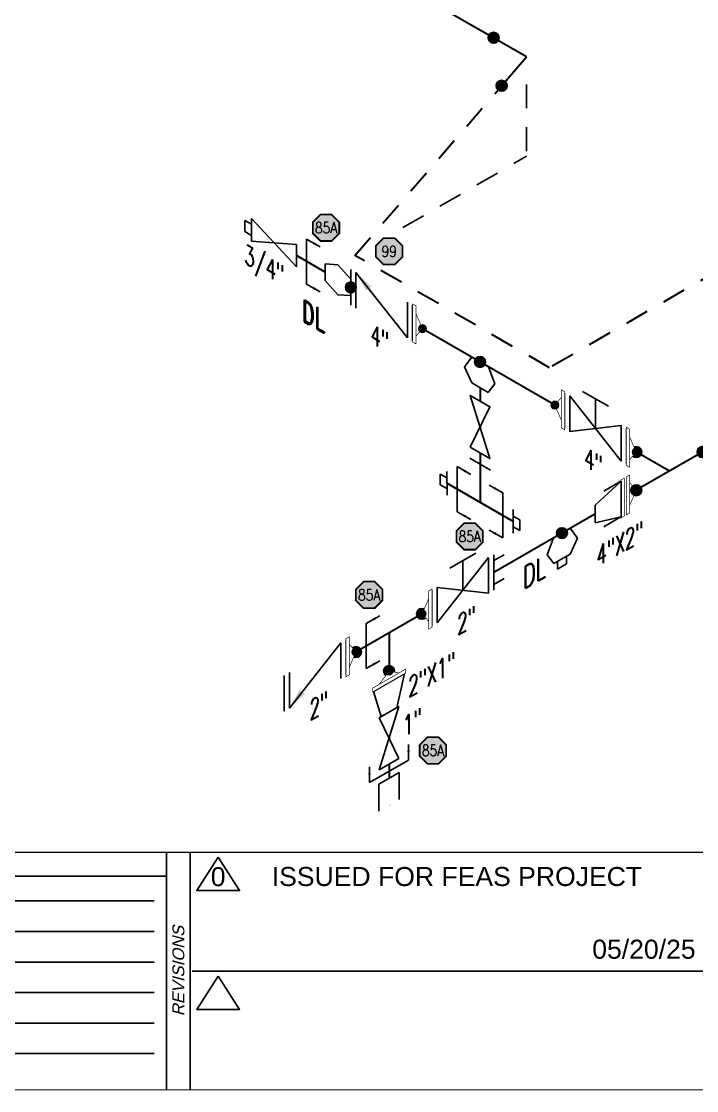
# Model space of a CAD drawing. Header units: inches. Extents: x 0.1 to 17.4, y 0.1 to 11.4.
# Drawn here: x 6.74 to 10.29, y 0.25 to 5.87 of the extents above; entities that cross this region are included whole.
import ezdxf
from ezdxf.enums import TextEntityAlignment as Align

# ---------------------------------------------------------------- set-up
doc = ezdxf.new("R2010")
doc.units = ezdxf.units.IN
doc.header["$MEASUREMENT"] = 0
doc.linetypes.add('HIDDEN2', pattern=[0.1875, 0.125, -0.0625])
for name, color, linetype in [('3', 1, 'Continuous'), ('BORDER', 3, 'Continuous'), ('BORDERTEXT', 7, 'Continuous'), ('COMP', 1, 'Continuous'), ('DL', 20, 'Continuous'), ('FITTINGS', 4, 'Continuous'), ('PART_PCML', 7, 'Continuous'), ('PIPE-ANNO', 150, 'HIDDEN2'), ('TEXT', 7, 'Continuous'), ('WELD POINTS', 41, 'Continuous'), ('Welds', 7, 'Continuous')]:
    doc.layers.add(name, color=color, linetype=linetype)
doc.layers.add('PIPE', color=7, linetype='Continuous', lineweight=30)
doc.styles.add('FEASStandard', font='arial.ttf')
doc.styles.add('ISO30', font='simplex.shx', dxfattribs={"width": 0.85, "oblique": 30, "height": 0.075})
doc.styles.add('ISO330', font='romand.shx', dxfattribs={"width": 0.85, "height": 0.05})
doc.styles.add('PART_Standard', font='romans', dxfattribs={"width": 0.8, "height": 0.09})
doc.styles.add('Richmond', font='arial.ttf')
doc.styles.add('SIMPLEX', font='ROMANS')
doc.dimstyles.new('Richmond', dxfattribs={"dimtxt": 0.18, "dimasz": 0.18, "dimexe": 0.18, "dimexo": 0.0625, "dimgap": 0.09, "dimtad": 0, "dimtih": 1, "dimtoh": 1, "dimdec": 4, "dimzin": 0, "dimdsep": 46, "dimtxsty": 'Richmond', "dimcen": 0.09, "dimadec": 0, "dimazin": 0, "dimtfac": 1, "dimtdec": 4, "dimtofl": 0, "dimtmove": 0, "dimatfit": 3, "dimfxl": 1, "dimtolj": 1, "dimtzin": 0, "dimarcsym": 0})

# ---------------------------------------------------------------- blocks, each defined once
blk = doc.blocks.new('Border')
blk.add_line((5.4322, 1.2439), (7.435, 1.2439))
for points in [[(5.4296, 1.0829), (7.435, 1.0829)], [(5.1365, 0.9222), (7.435, 0.9222)], [(4.9824, 0.7615), (7.435, 0.7615)], [(4.8221, 0.6009), (7.435, 0.6009)], [(4.9467, 0.4404), (7.435, 0.4404)]]:
    blk.add_lwpolyline(points)
at = {"layer": 'BORDER'}
for p, q in [((7.625, 0.25), (7.625, 1.5)), ((7.5, 1.375), (0.25, 1.375))]:
    blk.add_line(p, q, dxfattribs=at)
at = {"layer": 'BORDER', "const_width": 0.005}
blk.add_lwpolyline([(0.25, 0.25), (17.25, 0.25), (17.25, 11.25), (0.25, 11.25)], close=True, dxfattribs=at)
at = {"layer": 'BORDER', "const_width": 0.00833}
for points in [[(17.25, 1.5), (0.25, 1.5)], [(7.5, 0.25), (7.5, 1.5)], [(7.6336, 0.875), (10.375, 0.875)]]:
    blk.add_lwpolyline(points, dxfattribs=at)
at = {"layer": 'BORDERTEXT', "style": 'FEASStandard', "oblique": 15}
blk.add_text('REVISIONS', height=0.0625, rotation=90, dxfattribs=at).set_placement((7.5625, 0.875), align=Align.MIDDLE)
blk = doc.blocks.new('2_WELD_SINGLE_00')
at = {"linetype": 'ByBlock', "lineweight": -2}
h = blk.add_hatch(color=0, dxfattribs=at)
edge = h.paths.add_edge_path()
edge.add_arc((0, 0), 0.0286, 0, 360)
at = {"color": 0, "linetype": 'ByBlock', "lineweight": -2}
blk.add_circle((0, 0), 0.0286, dxfattribs=at)
blk = doc.blocks.new('*U92')
at = {"layer": 'WELD POINTS'}
for p, rotation in [((-0.174, 0.1004), 329.9999999999999), ((-0.1314, -0.1519), 319.1387416546653)]:
    blk.add_blockref('2_WELD_SINGLE_00', p, dxfattribs=dict(at, rotation=rotation))
blk = doc.blocks.new('2_TEE_WELD_30')
at = {"linetype": 'ByBlock', "lineweight": -2}
h = blk.add_hatch(color=0, dxfattribs=at)
edge = h.paths.add_edge_path()
edge.add_arc((0, 0.2009), 0.0286, 0, 360)
h = blk.add_hatch(color=0, dxfattribs=at)
edge = h.paths.add_edge_path()
edge.add_arc((0.174, 0.1004), 0.0286, 0, 360)
h = blk.add_hatch(color=0, dxfattribs=at)
edge = h.paths.add_edge_path()
edge.add_arc((0, -0.2009), 0.0286, 0, 360)
at = {"color": 0, "linetype": 'ByBlock', "lineweight": -2}
for centre in [(0, 0.2009), (0.174, 0.1004), (0, -0.2009)]:
    blk.add_circle(centre, 0.0286, dxfattribs=at)
blk = doc.blocks.new('2_TEE_THREAD_30')
at = {"color": 0, "linetype": 'ByBlock', "lineweight": -2}
for p, q in [((0.0541, 0.2321), (-0.0541, 0.1696)), ((0.174, 0.1629), (0.174, 0.0379)), ((-0.0541, -0.2321), (0.0541, -0.1696))]:
    blk.add_line(p, q, dxfattribs=at)
blk = doc.blocks.new('*U97')
blk.add_wipeout([(-0.0515, -0.1067), (0.0515, -0.1661), (0, 0), (0.0515, 0.1067), (-0.0515, 0.1661), (0, 0)]).dxf.layer = 'FITTINGS'
at = {"layer": 'FITTINGS'}
blk.add_lwpolyline([(-0.0515, -0.1067), (0.0515, 0.1067), (-0.0515, 0.1661), (0.0515, -0.1661)], close=True, dxfattribs=at)
blk = doc.blocks.new('3_VALVE_FLANGE_GATE_30')
at = {"color": 0, "linetype": 'ByBlock', "lineweight": -2}
blk.add_wipeout([(-0.1624, -0.1875), (-0.1353, -0.1719), (0, 0), (0.1353, -0.0156), (0.1624, 0), (0.1624, 0.1875), (0.1353, 0.1719), (0, 0), (-0.1353, 0.0156), (-0.1624, 0)], dxfattribs=at)
for p, q in [((0.1353, 0.1719), (-0.1353, -0.1719)), ((0.0677, 0.1953), (-0.0677, 0.1172)), ((0.1353, 0.1719), (0.1353, -0.0156)), ((0.1624, 0.1875), (0.1624, 0)), ((0, 0), (0, 0.1563)), ((-0.1624, 0), (-0.1624, -0.1875)), ((-0.1353, 0.0156), (-0.1353, -0.1719)), ((0.1353, -0.0156), (-0.1353, 0.0156))]:
    blk.add_line(p, q, dxfattribs=at)
blk = doc.blocks.new('AM9A04')
at = {"linetype": 'Continuous', "const_width": 0.01}
blk.add_lwpolyline([(0, -0.289), (0, 0.289), (-0.05, 0.318), (-0.05, -0.26)], close=True, dxfattribs=at)
at = {"const_width": 0.01}
blk.add_lwpolyline([(-0.05, -0.144), (-0.15, 0.087), (-0.05, 0.202)], dxfattribs=at)
blk = doc.blocks.new('A09')
at = {"layer": 'Welds'}
h = blk.add_hatch(color=256, dxfattribs=at)
h.dxf.hatch_style = 1
h.paths.add_polyline_path([(-0.03, 0, 1), (0.03, 0, 1)])
blk.add_circle((0, 0), 0.03, dxfattribs=at)
blk = doc.blocks.new('*U82')
blk.add_wipeout([(0.052, -0.03), (0.0173, -0.07), (0.0173, -0.1101), (0, -0.1001), (0, 0.1001), (0.0173, 0.0901), (0.0173, 0.05)]).dxf.layer = 'COMP'
at = {"layer": '3', "xscale": 0.65, "yscale": 0.65, "zscale": 0.65}
blk.add_blockref('A09', (0.052, -0.03), dxfattribs=at)
at = {"layer": 'COMP', "xscale": 0.3466300616258731, "yscale": 0.3466300616258731, "zscale": 0.3466300616258731, "rotation": 180}
blk.add_blockref('AM9A04', (0, 0), dxfattribs=at)
blk = doc.blocks.new('1_Text_330')
at = {"layer": 'TEXT', "style": 'PART_Standard', "oblique": 330, "width": 0.8}
blk.add_attdef('3/4"', (0, 0), '', height=0.09, rotation=330, dxfattribs=at)
blk = doc.blocks.new('3_VALVE_FLANGE_CHECK_30')
at = {"color": 0, "linetype": 'ByBlock', "lineweight": -2}
blk.add_wipeout([(0.1624, 0.1875), (-0.1624, 0), (-0.1624, -0.1875), (0.1624, 0)], dxfattribs=at)
for p, q in [((-0.1353, -0.1719), (0.1353, 0.1719)), ((0.1353, -0.0156), (0.1353, 0.1719)), ((0.1353, 0.1719), (0.1353, -0.0156)), ((0.1624, 0.1875), (0.1624, 0)), ((-0.1624, 0), (-0.1624, -0.1875)), ((-0.1353, -0.1719), (-0.1353, 0.0156)), ((-0.1353, 0.0156), (-0.1353, -0.1719))]:
    blk.add_line(p, q, dxfattribs=at)
blk.add_solid([(0.0541, 0.0979), (0.1353, 0.1719), (0.0825, 0.0756)], dxfattribs=at)
blk = doc.blocks.new('O-let 4')
at = {"layer": 'FITTINGS', "linetype": 'ByBlock'}
for p, q in [((-0.1013, 0.0417), (-0.0338, 0.0377)), ((-0.1013, -0.0457), (-0.1013, 0.0417)), ((-0.0338, 0.0377), (0.0338, -0.0377)), ((-0.0338, -0.1212), (-0.1013, -0.0457)), ((0.0338, -0.0377), (0.0338, -0.1251)), ((0.0338, -0.1251), (-0.0338, -0.1212))]:
    blk.add_line(p, q, dxfattribs=at)
blk = doc.blocks.new('Bleeder Valve 6')
at = {"layer": 'FITTINGS', "linetype": 'ByBlock'}
for p, q in [((-0.2706, 0.1266), (-0.2706, 0.1855)), ((-0.2706, 0.1855), (-0.2362, 0.1656)), ((-0.2362, 0.1362), (-0.2362, 0.1953)), ((-0.2362, 0.1953), (0, -0.0594)), ((-0.2362, 0.1068), (-0.2706, 0.1266)), ((-0.2362, 0.0771), (-0.2362, 0.1362)), ((0, 0.0594), (-0.2362, 0.0771)), ((0, -0.0594), (0, 0.0594))]:
    blk.add_line(p, q, dxfattribs=at)
blk = doc.blocks.new('Bleeder 8')
at = {"layer": 'PIPE', "linetype": 'Continuous'}
blk.add_line((-0.1351, 0.0794), (-0.2864, 0.1668), dxfattribs=at)
for name, p in [('Bleeder Valve 6', (-0.2864, 0.1668)), ('O-let 4', (-0.0338, 0.0814))]:
    blk.add_blockref(name, p)
blk = doc.blocks.new('DL_330')
at = {"layer": 'DL', "style": 'ISO330', "oblique": 330, "width": 0.85}
blk.add_text('DL', height=0.1, rotation=330, dxfattribs=at).set_placement((0, 0))
blk = doc.blocks.new('2_REDUCER_THREAD_CONCENTRIC_30')
at = {"color": 0, "linetype": 'ByBlock', "lineweight": -2}
blk.add_wipeout([(0.0677, 0.0859), (-0.0677, 0.0547), (-0.0677, -0.1328), (0.0677, -0.0078)], dxfattribs=at)
for p, q in [((0.0677, 0.0859), (-0.0677, 0.0547)), ((0.0677, -0.0078), (0.0677, 0.0859)), ((-0.0677, -0.1328), (-0.0677, 0.0547)), ((0.0677, -0.0078), (-0.0677, -0.1328))]:
    blk.add_line(p, q, dxfattribs=at)
blk = doc.blocks.new('O-let 1')
at = {"layer": 'FITTINGS', "linetype": 'ByBlock'}
for p, q in [((-0.0439, -0.0254), (0.0439, 0.0254)), ((0.0827, -0.0263), (0.0439, 0.0254)), ((-0.0439, -0.0254), (-0.0768, -0.1149)), ((0.0437, -0.1104), (0.0827, -0.0263)), ((-0.0428, -0.1603), (0.0437, -0.1104)), ((-0.0768, -0.1149), (-0.0428, -0.1603))]:
    blk.add_line(p, q, dxfattribs=at)
blk = doc.blocks.new('1_Text_30')
at = {"layer": 'TEXT', "style": 'PART_Standard', "oblique": 30, "width": 0.8}
blk.add_attdef('TEXT', (0, 0), '', height=0.09, rotation=30, dxfattribs=at)
blk = doc.blocks.new('6_CONNECTION_HOSE_30')
at = {"color": 0, "linetype": 'ByBlock', "lineweight": -2}
blk.add_wipeout([(-0.1229, -0.0085), (0, 0.0625), (0, -0.0625), (-0.1229, -0.1335)], dxfattribs=at)
for p, q in [((-0.1229, -0.0085), (0, 0.0625)), ((-0.1229, -0.0085), (-0.1229, -0.1335)), ((-0.1229, -0.1335), (0, -0.0625))]:
    blk.add_line(p, q, dxfattribs=at)
blk = doc.blocks.new('Socket_30')
at = {"color": 0, "linetype": 'ByBlock', "lineweight": -2}
for p, q in [((0, 0.0313), (0.0271, 0.0469)), ((0, 0.0313), (0, -0.0313)), ((0, -0.0313), (0.0271, -0.0156))]:
    blk.add_line(p, q, dxfattribs=at)
blk = doc.blocks.new('2_FLANGE_SOCKET_SINGLE_30')
at = {"color": 0, "linetype": 'ByBlock', "lineweight": -2}
blk.add_line((0, 0.09375), (0, -0.09375), dxfattribs=at)
at = {"color": 0, "linetype": 'ByBlock', "lineweight": -2, "xscale": -2, "yscale": -2, "zscale": 2}
blk.add_blockref('Socket_30', (0, 0), dxfattribs=at)
blk = doc.blocks.new('DL_30')
at = {"layer": 'DL', "style": 'ISO30', "oblique": 30, "width": 0.85}
blk.add_text('DL', height=0.1, rotation=30, dxfattribs=at).set_placement((-0.2098, 0.0365))
blk = doc.blocks.new('PART_PCML')
blk.add_hatch(color=0).paths.add_polyline_path([(-0.0699, -0.029), (-0.029, -0.0699), (0.029, -0.0699), (0.0699, -0.029), (0.0699, 0.029), (0.029, 0.0699), (-0.029, 0.0699), (-0.0699, 0.029)])
at = {"color": 7, "const_width": 0.009}
blk.add_lwpolyline([(-0.0699, 0.029), (-0.029, 0.0699), (0.029, 0.0699), (0.0699, 0.029), (0.0699, -0.029), (0.029, -0.0699), (-0.029, -0.0699), (-0.0699, -0.029), (-0.0699, 0.029), (-0.029, 0.0699)], dxfattribs=at)
at = {"color": 18, "true_color": 0x000000}
blk.add_lwpolyline([(-0.029, 0.0699), (-0.0699, 0.029), (-0.0699, -0.029), (-0.029, -0.0699), (0.029, -0.0699), (0.0699, -0.029), (0.0699, 0.029), (0.029, 0.0699)], close=True, dxfattribs=at)
at = {"color": 7, "true_color": 0xffffff, "style": 'SIMPLEX', "width": 0.8, "flags": 1}
for tag, p in [('CIRCUIT', (-0.0939, 0.0889)), ('DM', (-0.0527, -0.1332)), ('TYPE', (-0.0749, -0.2043))]:
    blk.add_attdef(tag, p, '', height=0.0586, dxfattribs=at)
at = {"color": 7, "true_color": 0xffffff, "style": 'SIMPLEX', "width": 0.8}
blk.add_attdef('DMDISP', text='', height=0.0586, dxfattribs=at).set_placement((0, 0), align=Align.MIDDLE_CENTER)
blk = doc.blocks.new('*U108')
at = {"layer": 'DL', "color": 20, "linetype": 'ByBlock', "ltscale": 0.7}
blk.add_line((-0.1026, 0.1218), (0.1026, 0.0032), dxfattribs=at)
for points in [[(-0.1026, 0.2044), (-0.1026, 0.1218)], [(0.1026, 0.0858), (0.1026, 0.0032)]]:
    blk.add_leader(points, dimstyle='Richmond', override={"dimasz": 0.04, "dimgap": 0.09, "dimtad": 0}, dxfattribs=at)

msp = doc.modelspace()

# ---------------------------------------------------------------- linework, layer by layer
at = {"layer": 'BORDERTEXT'}
for points in [[(7.7717, 1.474), (7.6588, 1.2984), (7.8845, 1.2984)], [(7.7717, 0.849), (7.6588, 0.6734), (7.8845, 0.6734)]]:
    msp.add_lwpolyline(points, close=True, dxfattribs=at)
at = {"layer": 'COMP', "linetype": 'Continuous', "const_width": 0.003}
msp.add_lwpolyline([(9.908, 3.269), (9.8906, 3.259), (9.8906, 3.4592), (9.908, 3.4692)], close=True, dxfattribs=at)
at = {"layer": 'FITTINGS', "linetype": 'ByBlock', "lineweight": -2}
for p, q in [((8.9401, 3.4908), (8.9753, 3.4705)), ((8.9401, 3.4347), (8.9401, 3.4908)), ((8.9753, 3.4143), (8.9401, 3.4347)), ((9.3233, 3.2696), (9.3585, 3.2492)), ((9.3585, 3.1931), (9.3233, 3.2134)), ((9.3585, 3.2492), (9.3585, 3.1931)), ((9.6046, 3.0584), (9.6046, 3.0177)), ((9.556, 2.9896), (9.556, 3.0303)), ((9.6046, 3.0177), (9.556, 2.9896))]:
    msp.add_line(p, q, dxfattribs=at)
at = {"layer": 'PIPE'}
for p, q in [((9.3943, 5.6866), (5.2793, 8.0624)), ((9.2629, 5.5347), (9.3943, 5.6866)), ((12.2198, 4.7038), (9.971, 3.4055)), ((10.145, 3.5059), (8.4694, 4.4733)), ((9.1493, 3.9452), (9.1493, 3.342)), ((9.3233, 3.2415), (8.9753, 3.4424)), ((9.8906, 3.3591), (8.1197, 2.3366)), ((8.6704, 2.6546), (8.6704, 1.7473))]:
    msp.add_line(p, q, dxfattribs=at)
at = {"layer": 'PIPE', "linetype": 'HIDDEN2'}
for p, q in [((8.4905, 4.6418), (9.2629, 5.5347)), ((10.8065, 4.7958), (9.5151, 4.0502)), ((9.5151, 4.0502), (8.4905, 4.6418))]:
    msp.add_line(p, q, dxfattribs=at)
at = {"layer": 'PIPE-ANNO'}
for p in [(9.3943, 5.5406), (8.7428, 4.7875)]:
    msp.add_line(p, (9.3943, 5.1636), dxfattribs=at)

# ---------------------------------------------------------------- block references
at = {"layer": 'BORDER'}
msp.add_blockref('Border', (0, 0), dxfattribs=at)
at = {"layer": 'COMP', "xscale": -0.3466300616258731, "yscale": 0.3466300616258731, "zscale": 0.3466300616258731}
msp.add_blockref('AM9A04', (9.919, 3.3755), dxfattribs=at)
at = {"layer": 'DL', "xscale": -1}
for p, rotation in [((8.183, 4.6401), 240), ((8.9753, 3.4424), 240), ((9.3233, 3.2415), 59.99999999999994)]:
    msp.add_blockref('*U108', p, dxfattribs=dict(at, rotation=rotation))
at = {"layer": 'DL'}
for name, p in [('DL_330', (8.2129, 4.299)), ('DL_30', (9.586, 2.8464))]:
    msp.add_blockref(name, p, dxfattribs=at)
at = {"layer": 'FITTINGS', "rotation": 59.99999999999999}
msp.add_blockref('2_TEE_THREAD_30', (9.1493, 3.342), dxfattribs=at)
at = {"layer": 'FITTINGS'}
msp.add_blockref('O-let 1', (9.5798, 3.1797), dxfattribs=at)
at = {"layer": 'PART_PCML', "color": 13}
for p in [(8.3391, 4.7871), (8.5657, 2.8547), (8.9016, 2.0359)]:
    msp.add_blockref('PART_PCML', p, dxfattribs=at).add_auto_attribs({'DMDISP': '85A'})
at = {"layer": 'TEXT'}
for p, values in [((7.91, 4.6012), {'3/4"': '3/4"'}), ((8.573, 4.1823), {'3/4"': '4"'})]:
    msp.add_blockref('1_Text_330', p, dxfattribs=at).add_auto_attribs(values)
at = {"layer": 'WELD POINTS'}
msp.add_blockref('*U92', (9.3943, 5.6866), dxfattribs=at)
for name, p, rotation in [('2_WELD_SINGLE_00', (9.1493, 4.0808), 174.7789093021667), ('2_TEE_WELD_30', (10.145, 3.5059), 120)]:
    msp.add_blockref(name, p, dxfattribs=dict(at, rotation=rotation))
at = {"layer": 'WELD POINTS', "xscale": -1}
for name, p, rotation in [('2_WELD_SINGLE_00', (9.5798, 3.1797), 185.2210906978333), ('2_TEE_WELD_30', (8.6704, 2.6546), 120)]:
    msp.add_blockref(name, p, dxfattribs=dict(at, rotation=rotation))
at = {"layer": 'Welds', "xscale": -0.7, "yscale": 0.7, "zscale": 0.7}
msp.add_blockref('A09', (9.971, 3.4055), dxfattribs=at)

# ---------------------------------------------------------------- texts
at = {"layer": 'BORDERTEXT', "style": 'FEASStandard'}
msp.add_text('ISSUED FOR FEAS PROJECT', height=0.1, dxfattribs=at).set_placement((9.0276, 1.3726), align=Align.MIDDLE_CENTER)
for tag, text, p in [('0', '', (7.7717, 1.3716)), ('05/20/25', '-', (10.0112, 0.9901))]:
    msp.add_attdef(tag, text=text, height=0.1, dxfattribs=at).set_placement(p, align=Align.MIDDLE_CENTER)

# ---------------------------------------------------------------- next in the draw order: block references
at = {"layer": 'FITTINGS', "xscale": -1}
msp.add_blockref('3_VALVE_FLANGE_CHECK_30', (8.6318, 4.3796), dxfattribs=at)
at = {"layer": 'FITTINGS'}
msp.add_blockref('*U97', (9.1493, 3.7385), dxfattribs=at)
at = {"layer": 'FITTINGS', "yscale": -1}
for name, p, rotation in [('3_VALVE_FLANGE_GATE_30', (9.7566, 3.7302), 180), ('2_REDUCER_THREAD_CONCENTRIC_30', (8.6704, 2.3155), 299.9999999999999)]:
    msp.add_blockref(name, p, dxfattribs=dict(at, rotation=rotation))
at = {"layer": 'FITTINGS', "xscale": -1, "yscale": -1}
for name, p in [('2_REDUCER_THREAD_CONCENTRIC_30', (9.823, 3.32)), ('3_VALVE_FLANGE_CHECK_30', (8.282, 2.4304))]:
    msp.add_blockref(name, p, dxfattribs=at)
at = {"layer": 'FITTINGS', "xscale": -1, "yscale": -1, "rotation": 180}
msp.add_blockref('3_VALVE_FLANGE_GATE_30', (9.0587, 2.8788), dxfattribs=at)

# ---------------------------------------------------------------- next in the draw order: linework, layer by layer
at = {"layer": 'FITTINGS'}
for p, q in [((9.8906, 3.4529), (9.7998, 3.4004)), ((9.8906, 3.2654), (9.7998, 3.2129))]:
    msp.add_line(p, q, dxfattribs=at)

# ---------------------------------------------------------------- next in the draw order: block references
at = {"layer": 'COMP', "ltscale": 0.65}
for p in [(8.7942, 4.2858), (9.919, 3.6364)]:
    msp.add_blockref('*U82', p, dxfattribs=at)
for p, rotation in [((9.5942, 3.8239), 180), ((8.6704, 2.3937), 120)]:
    msp.add_blockref('*U82', p, dxfattribs=dict(at, rotation=rotation))
at = {"layer": 'COMP', "ltscale": 0.65, "xscale": -1}
msp.add_blockref('*U82', (8.8964, 2.7851), dxfattribs=at)
at = {"layer": 'COMP', "ltscale": 0.65, "xscale": -1, "rotation": 180}
msp.add_blockref('*U82', (8.4444, 2.5241), dxfattribs=at)
at = {"layer": 'FITTINGS'}
msp.add_blockref('Bleeder 8', (8.4694, 4.4733), dxfattribs=at)
at = {"layer": 'FITTINGS', "xscale": -1}
for name, p in [('O-let 1', (9.1493, 4.0808)), ('*U97', (8.6704, 2.101))]:
    msp.add_blockref(name, p, dxfattribs=at)
at = {"layer": 'FITTINGS', "xscale": -1, "yscale": -1}
msp.add_blockref('2_FLANGE_SOCKET_SINGLE_30', (9.2211, 2.9726), dxfattribs=at)
at = {"layer": 'PART_PCML', "color": 118}
msp.add_blockref('PART_PCML', (8.6714, 4.6629), dxfattribs=at).add_auto_attribs({'DMDISP': '99'})
at = {"layer": 'PART_PCML', "color": 13}
msp.add_blockref('PART_PCML', (9.0947, 3.1626), dxfattribs=at).add_auto_attribs({'DMDISP': '85A'})
at = {"layer": 'TEXT'}
for name, p, values in [('1_Text_330', (9.6979, 3.5328), {'3/4"': '4"'}), ('1_Text_30', (9.7621, 3.0009), {'TEXT': '4"X2"'}), ('1_Text_30', (9.0299, 2.6413), {'TEXT': '2"'}), ('1_Text_30', (8.2532, 2.1928), {'TEXT': '2"'}), ('1_Text_30', (8.7448, 2.1045), {'TEXT': '1"'})]:
    msp.add_blockref(name, p, dxfattribs=at).add_auto_attribs(values)
at = {"layer": 'WELD POINTS'}
msp.add_blockref('2_WELD_SINGLE_00', (8.4694, 4.4733), dxfattribs=at)

# ---------------------------------------------------------------- next in the draw order: block references
at = {"layer": 'DL', "rotation": 300.0000000000001}
msp.add_blockref('*U108', (8.4964, 2.5542), dxfattribs=at)
at = {"layer": 'FITTINGS', "yscale": -1, "rotation": 299.9999999999999}
msp.add_blockref('6_CONNECTION_HOSE_30', (8.6704, 1.7473), dxfattribs=at)
at = {"layer": 'TEXT'}
msp.add_blockref('1_Text_30', (8.7724, 2.3131), dxfattribs=at).add_auto_attribs({'TEXT': '2"X1"'})

# ---------------------------------------------------------------- next in the draw order: block references
at = {"layer": 'DL', "xscale": -1}
msp.add_blockref('*U108', (8.6704, 1.8635), dxfattribs=at)

doc.saveas('drawing.dxf')
